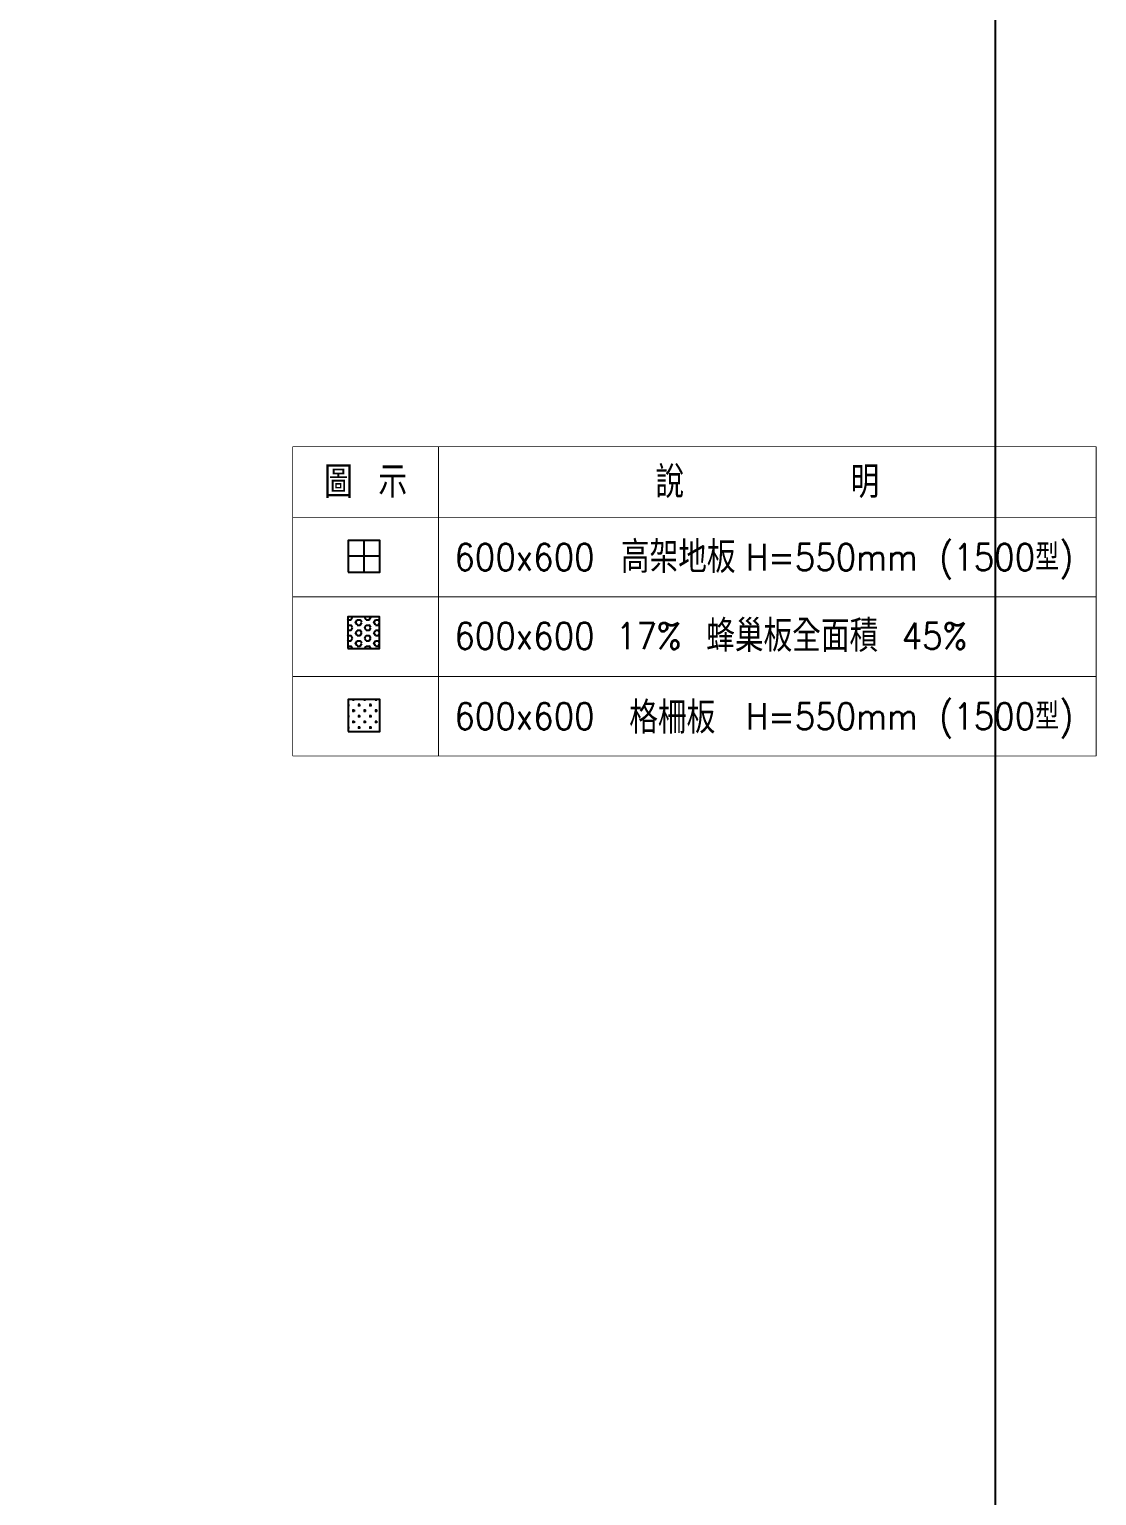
# Model space of a CAD drawing. Header units: millimetres. Extents: x -25195 to 195597, y 6477 to 112111.
# Drawn here: x 27440 to 30095, y 10126 to 13775 of the extents above; entities that cross this region are included whole.
import ezdxf
from ezdxf.enums import TextEntityAlignment as Align

# ---------------------------------------------------------------- set-up
doc = ezdxf.new("R2010")
doc.units = ezdxf.units.MM
doc.header["$LTSCALE"] = 100
for name, color, linetype in [('0-XREF', 7, 'Continuous'), ('188K-SM-03-F1-L10-ARCH-RF-Y2257103$0$K-TXT', 53, 'Continuous'), ('188K-SM-03-F1-L10-ARCH-RF-Y2257103$0$K-蜂巢板', 134, 'Continuous')]:
    doc.layers.add(name, color=color, linetype=linetype)
doc.styles.add('188K-SM-03-F1-L10-ARCH-RF-Y2257103$1$Standard', font='txt.shx', dxfattribs={"bigfont": 'chineset.shx'})

# ---------------------------------------------------------------- blocks, each defined once
blk = doc.blocks.new('X-N-FAB-L10')
at = {"layer": 'DefPoints'}
blk.add_lwpolyline([(-5156.5, 24477.2), (-5156.5, 6477.2), (29843.5, 6477.2), (29843.5, 24477.2)], close=True, dxfattribs=at)
blk = doc.blocks.new('188K-SM-03-F1-L10-ARCH-RF-Y2257103$0$蜂巢版')
h = blk.add_hatch()
h.set_pattern_fill('HEX', color=256, scale=1.8, style=0)
h.set_pattern_definition([(0, (70406.274, 10045.122), (0, 9.8987), [5.715, -11.43]), (120, (70406.274, 10045.122), (-8.5725, -4.9493), [5.715, -11.43]), (60, (70411.989, 10045.122), (-8.5725, 4.9493), [5.715, -11.43])])
h.paths.add_polyline_path([(70406.3, 10057.1), (70466.3, 10057.1), (70466.3, 10117.1), (70406.3, 10117.1)])
blk.add_lwpolyline([(70406.3, 10057.1), (70466.3, 10057.1), (70466.3, 10117.1), (70406.3, 10117.1)], close=True)
blk = doc.blocks.new('188K-SM-03-F1-L10-ARCH-RF-Y2257103')
at = {"layer": '188K-SM-03-F1-L10-ARCH-RF-Y2257103$0$K-TXT', "lineweight": -2, "ltscale": 1000}
h = blk.add_hatch(dxfattribs=at)
h.set_pattern_fill('CROSS', color=30, scale=2.2)
h.set_pattern_definition([(0, (-48675.361, -4321.144), (13.97, 13.97), [6.985, -20.955]), (90, (-48671.868, -4324.636), (-13.97, 13.97), [6.985, -20.955])])
h.paths.add_polyline_path([(28233.3, 12028), (28312.5, 12028), (28312.5, 12107.2), (28233.3, 12107.2)])
at = {"layer": '188K-SM-03-F1-L10-ARCH-RF-Y2257103$0$K-TXT', "color": 191, "lineweight": -2, "ltscale": 1000}
for p, q in [((28272.9, 12424), (28272.9, 12503.2)), ((28312.5, 12463.6), (28233.3, 12463.6))]:
    blk.add_line(p, q, dxfattribs=at)
at = {"layer": '188K-SM-03-F1-L10-ARCH-RF-Y2257103$0$K-TXT', "lineweight": -2, "ltscale": 0.01, "const_width": 2.2}
for points in [[(30093.8, 12736.6), (28095.4, 12736.6)], [(28095.4, 12736.6), (28095.4, 11966.6)], [(30093.8, 12736.6), (28095.4, 12736.6)], [(28458, 12736.6), (28458, 11966.6)], [(30093.8, 12736.6), (30093.8, 11966.6)], [(30093.8, 12560.6), (28095.4, 12560.6)], [(30093.8, 12362.6), (28095.4, 12362.6)], [(30093.8, 12164.6), (28095.4, 12164.6)], [(30093.8, 12164.6), (28095.4, 12164.6)], [(30093.8, 11966.6), (28095.4, 11966.6)], [(30093.8, 11966.6), (28095.4, 11966.6)]]:
    blk.add_lwpolyline(points, dxfattribs=at)
at = {"layer": '188K-SM-03-F1-L10-ARCH-RF-Y2257103$0$K-TXT', "color": 191, "lineweight": -2, "ltscale": 1000}
blk.add_lwpolyline([(28233.3, 12424), (28312.5, 12424), (28312.5, 12503.2), (28233.3, 12503.2)], close=True, dxfattribs=at)
at = {"layer": '188K-SM-03-F1-L10-ARCH-RF-Y2257103$0$K-TXT', "color": 30, "lineweight": -2, "ltscale": 1000}
blk.add_lwpolyline([(28233.3, 12028), (28312.5, 12028), (28312.5, 12107.2), (28233.3, 12107.2)], close=True, dxfattribs=at)
at = {"layer": '188K-SM-03-F1-L10-ARCH-RF-Y2257103$0$K-蜂巢板', "xscale": 1.319999551340811, "yscale": 1.319999551340811, "zscale": 1.319999551340811}
blk.add_blockref('188K-SM-03-F1-L10-ARCH-RF-Y2257103$0$蜂巢版', (-64703.8, -1041.3), dxfattribs=at)
at = {"layer": '188K-SM-03-F1-L10-ARCH-RF-Y2257103$0$K-TXT', "lineweight": -2, "style": '188K-SM-03-F1-L10-ARCH-RF-Y2257103$1$Standard', "width": 0.9}
for s, p in [('圖 示', (28276.7, 12648.6)), ('說      明', (29275.9, 12648.6))]:
    blk.add_text(s, height=79.2, dxfattribs=at).set_placement(p, align=Align.MIDDLE_CENTER)
for s, height, p in [('600x600      H=550mm (1500型)', 66, (28497.6, 12461.6)), ('高架地板', 79.2, (28911.6, 12461.6)), ('600x600 17%%% ', 66, (28497.6, 12265.5)), ('蜂巢板全面積', 79.2, (29123.9, 12265.5)), ('45%%%', 66, (29610.1, 12265.5)), ('600x600      H=550mm (1500型)', 66, (28497.6, 12065.6)), ('格柵板', 79.2, (28932.5, 12062.2))]:
    blk.add_text(s, height=height, dxfattribs=at).set_placement(p, align=Align.MIDDLE_LEFT)

msp = doc.modelspace()

# ---------------------------------------------------------------- block references
at = {"layer": '0-XREF'}
for name in ['X-N-FAB-L10', '188K-SM-03-F1-L10-ARCH-RF-Y2257103']:
    msp.add_blockref(name, (0, 0), dxfattribs=at)

doc.saveas('drawing.dxf')
